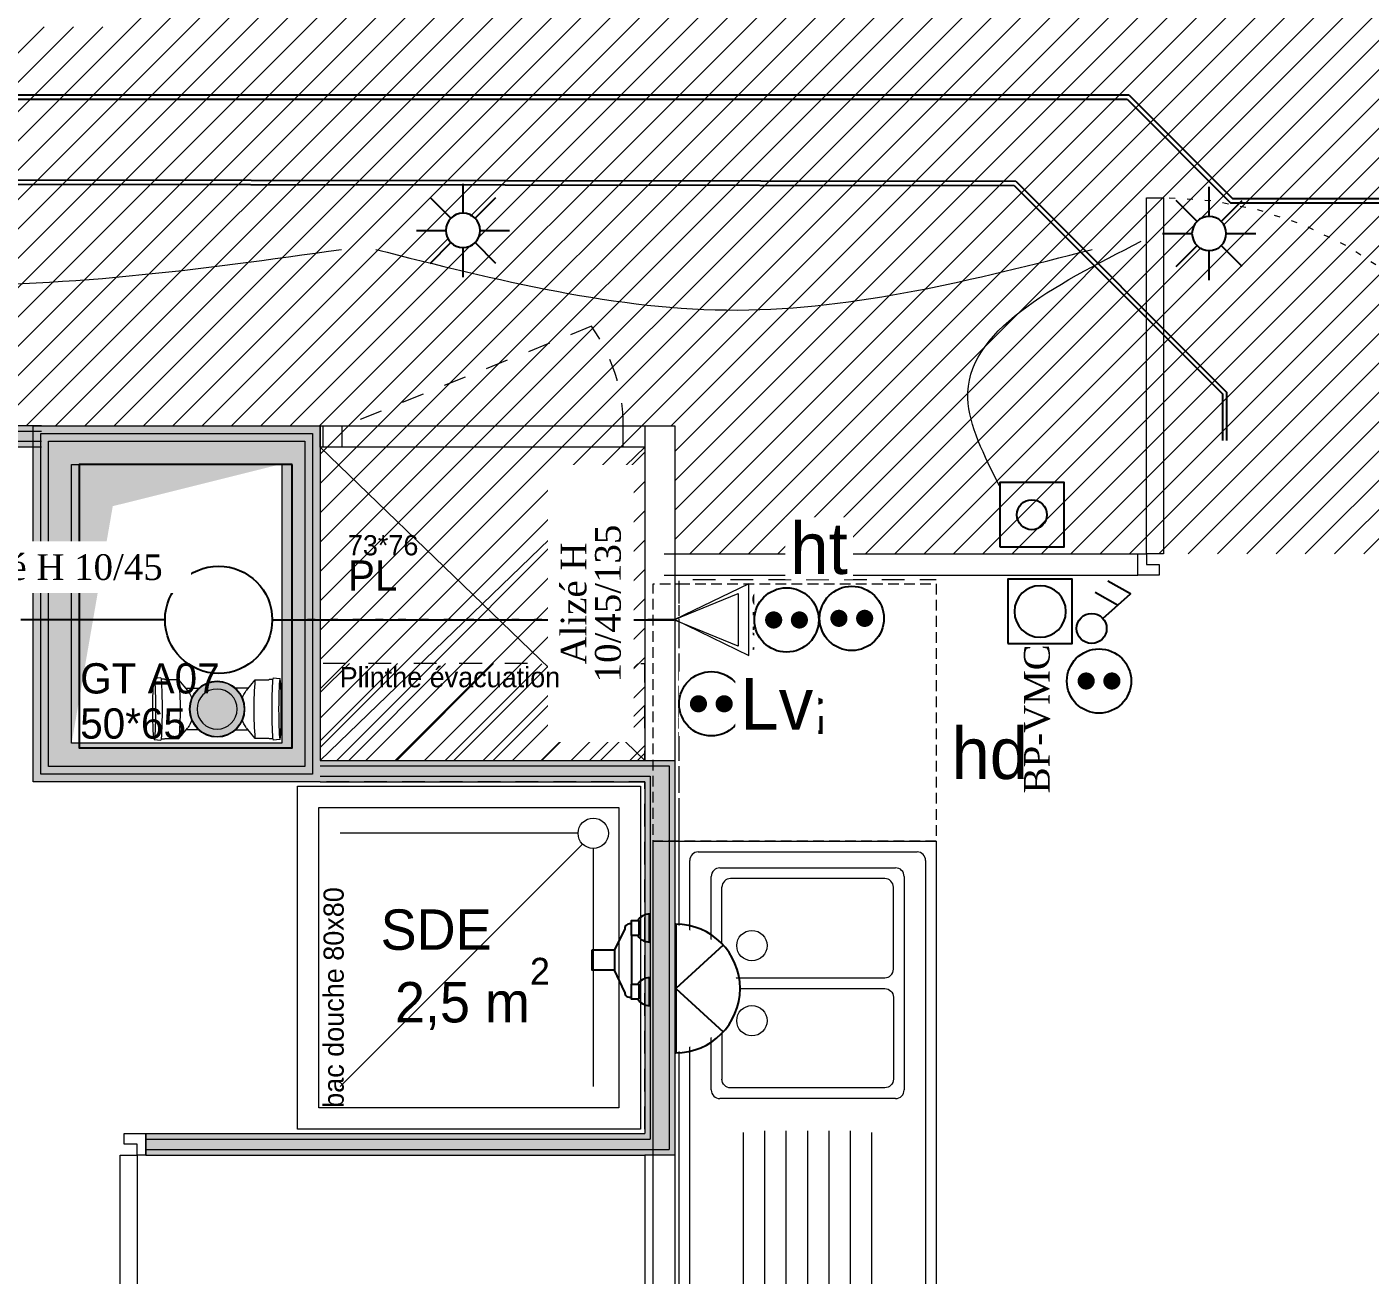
# Model space of a CAD drawing. Header units: centimetres. Extents: x 2666 to 9670, y 1889 to 5633.
# Drawn here: x 6784.5 to 7097.7, y 3843.4 to 4134.4 of the extents above; entities that cross this region are included whole.
import ezdxf

# ---------------------------------------------------------------- set-up
doc = ezdxf.new("R2010")
doc.units = ezdxf.units.CM
doc.header["$LTSCALE"] = 12.7
for name, pattern in [('ISO-03', [3, 1.2, -1.8]), ('Style de ligne -1', [0.83328, 0.41656, -0.41672]), ('Style de ligne -11', [0.694444, 0.41656, -0.277884]), ('Style de ligne -13', [0.295276, 0.19685, -0.098425]), ('Style de ligne -18', [0.328084, 0.109361, -0.218723]), ('Style de ligne -5', [0.41656, 0.13885, -0.27771]), ('VW-01', [0.83312, 0.41656, -0.41656])]:
    doc.linetypes.add(name, pattern=pattern)
for name, color, linetype, lineweight in [('B amÈnagement intÈrieur', 7, 'Continuous', 5), ('B aménagement intérieur', 7, 'Continuous', 5), ('B Faux plafonds', 7, 'Continuous', 5), ('B GÈnÈral', 7, 'Continuous', 5), ('B Général', 7, 'Continuous', 5), ('C ANNOTATIONS-prestations', 7, 'Continuous', 5), ('C ANNOTATIONS-prestations-1', 7, 'Continuous', 5), ('C ANNOTATIONS-texte', 7, 'Continuous', 5), ('C ANNOTATIONS-texte surfaces', 7, 'Continuous', 5), ('F REMPLISSAGE-vert clair', 7, 'Continuous', 13), ('F REMPLISSAGE-vert clair-1', 7, 'Continuous', 5), ('F REMPLISSAGE-vert foncÈ', 7, 'Continuous', 5), ('F REMPLISSAGE-vert foncé', 7, 'Continuous', 13), ('prlm-ELEC-CFO', 1, 'Continuous', 25)]:
    doc.layers.add(name, color=color, linetype=linetype, lineweight=lineweight)
doc.layers.add('B faience', color=7, linetype='Style de ligne -11', lineweight=13, true_color=0x0040ff)
doc.layers.add('C ANNOTATIONS-textes-numérotation gaine', color=7, linetype='ISO-03', lineweight=5, true_color=0xdd0000)
for name, color, linetype in [('prlm-CHAUFF', 4, 'Continuous'), ('prlm-EAU-CHU', 42, 'Continuous'), ('prlm-EAU-EUEV', 25, 'Continuous'), ('prlm-GT', 242, 'Continuous'), ('prlm-MOD', 64, 'Continuous'), ('prlm-VMC', 93, 'Continuous')]:
    doc.layers.add(name, color=color, linetype=linetype)
doc.styles.add('Eurostile', font='')
doc.styles.add('prlm-elec-cfo', font='comic.ttf', dxfattribs={"height": 12})
doc.styles.add('prlm-vmc', font='pala.ttf', dxfattribs={"height": 14})
doc.styles.get('Eurostile').set_extended_font_data('Eurostile')

# ---------------------------------------------------------------- blocks, each defined once
blk = doc.blocks.new('Groupe-28-1')
at = {"layer": 'B Général', "color": 7, "linetype": 'VW-01', "lineweight": 5, "flags": 128}
blk.add_lwpolyline([(6794.89, 4032.39), (6843.89, 4032.39), (6843.89, 3967.39), (6794.89, 3967.39)], close=True, dxfattribs=at)
at = {"layer": 'C ANNOTATIONS-textes-numérotation gaine', "color": 7, "insert": (6796.89, 3986.04), "char_height": 7.059, "width": 46, "attachment_point": 1, "line_spacing_factor": 0.894142, "style": 'Eurostile'}
blk.add_mtext('GT A07\\P50*65', dxfattribs=at)
blk = doc.blocks.new('xi.bp-vmc-cui')
at = {"layer": 'prlm-VMC', "color": 0, "linetype": 'ByBlock', "lineweight": -2, "flags": 128}
blk.add_lwpolyline([(-7.5, 7.5), (7.5, 7.5), (7.5, -7.5), (-7.5, -7.5)], close=True, dxfattribs=at)
at = {"layer": 'prlm-VMC', "color": 0, "linetype": 'ByBlock', "lineweight": -2}
blk.add_circle((0, 0), 6, dxfattribs=at)
blk = doc.blocks.new('xi.be')
at = {"layer": 'prlm-VMC', "color": 0, "linetype": 'ByBlock', "lineweight": 5, "flags": 128}
blk.add_lwpolyline([(-6.17, -15), (6.17, -15), (0, 0)], close=True, dxfattribs=at)
at = {"layer": 'prlm-VMC', "color": 0, "linetype": 'ByBlock', "lineweight": 5}
blk.add_solid([(0, -1), (5.17, -14), (-5.17, -14), (0, -1)], dxfattribs=at)
blk = doc.blocks.new('xi.cceu3')
at = {"layer": 'prlm-EAU-CHU', "color": 0, "lineweight": 13}
for p, q in [((-14.67, 7.11), (-13.12, 7.25)), ((-13.03, 6.94), (-13.12, 7.25)), ((-13.03, 6.97), (-12.22, 6.97)), ((-12.22, 6.97), (-12.09, 6.85)), ((-12.09, 6.85), (-8.92, 6.85)), ((-8.91, 6.84), (-6.83, 4.34)), ((8.91, 6.84), (6.83, 4.34)), ((12.09, 6.85), (8.92, 6.85)), ((12.22, 6.97), (12.09, 6.85)), ((13.03, 6.97), (12.22, 6.97)), ((13.03, 6.94), (13.12, 7.25)), ((14.67, 7.11), (13.12, 7.25)), ((-4.09, 4.87), (-7.27, 4.87)), ((4.09, 4.87), (7.27, 4.87)), ((-6.83, -4.34), (-8.91, -6.84)), ((-7.27, -4.87), (-4.09, -4.87)), ((7.27, -4.87), (4.09, -4.87)), ((6.83, -4.34), (8.91, -6.84)), ((-13.12, -7.25), (-14.67, -7.11)), ((-13.12, -7.25), (-13.03, -6.97)), ((-12.22, -6.97), (-13.03, -6.97)), ((-12.09, -6.85), (-12.22, -6.97)), ((-8.92, -6.85), (-12.09, -6.85)), ((8.92, -6.85), (12.09, -6.85)), ((12.09, -6.85), (12.22, -6.97)), ((12.22, -6.97), (13.03, -6.97)), ((13.12, -7.25), (13.03, -6.97)), ((13.12, -7.25), (14.67, -7.11))]:
    blk.add_line(p, q, dxfattribs=at)
for radius in [6.36, 4.67]:
    blk.add_circle((0, 0), radius, dxfattribs=at)
for centre, radius, start, end in [((-119.65, 0.01), 106.84, 356.2523, 3.719), ((-87.18, 0), 78.56, 354.9975, 5.0025), ((87.18, 0), 78.56, 174.9975, 185.0025), ((119.65, 0.01), 106.84, 176.281, 183.7477), ((-11.68, 0.73), 6.05, 16.1332, 36.5542), ((11.68, 0.73), 6.05, 143.4458, 163.8668), ((-11.68, -0.73), 6.05, 323.4458, 343.8668), ((11.68, -0.73), 6.05, 196.1332, 216.5542)]:
    blk.add_arc(centre, radius, start, end, dxfattribs=at)
at = {"layer": 'prlm-EAU-CHU', "color": 0, "lineweight": 13, "extrusion": (0, 0, -1)}
blk.add_ellipse((-14.67, 0), major_axis=(0, 7.1), ratio=0.043635, dxfattribs=at)
at = {"layer": 'prlm-EAU-CHU', "color": 0, "lineweight": 13}
blk.add_ellipse((14.67, 0), major_axis=(0, 7.1), ratio=0.043635, dxfattribs=at)
blk = doc.blocks.new('xi.chu')
at = {"layer": 'prlm-EAU-EUEV', "linetype": 'ByBlock', "lineweight": 5}
blk.add_hatch(color=0, dxfattribs=at).paths.add_polyline_path([(6.5, 0, 1), (-6.5, 0, 1)])
at = {"layer": 'prlm-EAU-EUEV', "color": 0, "linetype": 'ByBlock', "lineweight": 5}
blk.add_circle((0, 0), 6.5, dxfattribs=at)
blk = doc.blocks.new('xi.dchrob')
at = {"layer": 'prlm-MOD', "color": 161}
for p, q in [((8.16, -2.3), (8.16, 2.3)), ((13.38, 1.16), (13.38, -1.16))]:
    blk.add_line(p, q, dxfattribs=at)
for points in [[(0, 10.66), (0, 4.16)], [(5.77, 7.56), (8.16, 2.38)], [(4.19, -5.66), (4.19, 5.66)], [(5.77, -7.26), (8.16, -2.37)], [(0, -4.16), (0, -10.66)]]:
    blk.add_lwpolyline(points, dxfattribs=at)
for points in [[(2.5, 9.16), (4.19, 9.16), (4.19, 5.66), (2.5, 5.66)], [(13.38, -2.37), (8.16, -2.37), (8.16, 2.38), (13.38, 2.38)], [(2.5, -5.66), (4.19, -5.66), (4.19, -9.16), (2.5, -9.16)]]:
    blk.add_lwpolyline(points, close=True, dxfattribs=at)
for centre, radius, start, end in [((0, 7.41), 3.25, 32.579, 90), ((4.65, 7.56), 1.13, 0, 114.0743), ((0, 7.41), 3.25, 270, 327.421), ((0, -7.41), 3.25, 32.579, 90), ((0, -7.41), 3.25, 270, 327.421), ((4.65, -7.26), 1.13, 245.9257, 360)]:
    blk.add_arc(centre, radius, start, end, dxfattribs=at)
blk = doc.blocks.new('xi.SPOT')
at = {"color": 0, "lineweight": 5}
blk.add_wipeout([(-4, 0), (-2.83, -2.83), (0, -4), (2.83, -2.83), (4, 0), (2.83, 2.83), (0, 4), (-2.83, 2.83)], dxfattribs=at).dxf.layer = 'prlm-ELEC-CFO'
at = {"layer": 'prlm-ELEC-CFO', "color": 0, "linetype": 'ByBlock', "lineweight": -2, "flags": 128}
for points in [[(0, 10.88), (0, 4)], [(-7.69, 7.69), (-2.83, 2.83)], [(7.69, 7.69), (2.83, 2.83)], [(-10.88, 0), (-4, 0)], [(4, 0), (10.88, 0)], [(-2.83, -2.83), (-7.69, -7.69)], [(2.83, -2.83), (7.69, -7.69)], [(0, -4), (0, -10.88)]]:
    blk.add_lwpolyline(points, dxfattribs=at)
at = {"layer": 'prlm-ELEC-CFO', "color": 0, "linetype": 'ByBlock', "lineweight": -2}
blk.add_circle((0, 0), 4, dxfattribs=at)
blk = doc.blocks.new('xi.BP')
at = {"layer": 'prlm-ELEC-CFO', "color": 0, "flags": 128}
blk.add_lwpolyline([(-7.5, -7.5), (7.5, -7.5), (7.5, 7.5), (-7.5, 7.5)], close=True, dxfattribs=at)
at = {"layer": 'prlm-ELEC-CFO', "color": 0}
blk.add_circle((0, 0), 3.5, dxfattribs=at)
blk = doc.blocks.new('xi.ECAP')
at = {"color": 0}
blk.add_wipeout([(-15, 0), (-10.13, 11.06), (0, 15), (10.13, 11.06), (15, 0)], dxfattribs=at).dxf.layer = 'prlm-ELEC-CFO'
at = {"layer": 'prlm-ELEC-CFO', "color": 0, "linetype": 'ByBlock', "lineweight": -2, "flags": 128}
blk.add_lwpolyline([(15, 0, 1), (-15, 0)], format="xyb", close=True, dxfattribs=at)
at = {"layer": 'prlm-ELEC-CFO', "color": 0}
blk.add_lwpolyline([(-10.13, 11.06), (0, 0), (10.13, 11.06)], dxfattribs=at)
blk = doc.blocks.new('xi.DA')
at = {"layer": 'prlm-ELEC-CFO', "color": 0}
for points in [[(0.61, -1.67), (7.04, 4.05), (1.81, 7.01)], [(4.05, 1.39), (-1.17, 4.34)]]:
    blk.add_lwpolyline(points, dxfattribs=at)
blk.add_circle((-2, -4), 3.5, dxfattribs=at)
blk = doc.blocks.new('xi.PCHD')
at = {"color": 0, "lineweight": 5}
blk.add_wipeout([(-7.5, -7.5), (7.5, -7.5), (7.5, 7.5), (-7.5, 7.5)], dxfattribs=at).dxf.layer = 'prlm-ELEC-CFO'
at = {"layer": 'prlm-ELEC-CFO', "color": 0, "linetype": 'ByBlock', "lineweight": 5, "const_width": 2}
for points in [[(-4, 0, 1), (-2, 0, 1)], [(2, 0, 1), (4, 0, 1)]]:
    blk.add_lwpolyline(points, format="xyb", close=True, dxfattribs=at)
at = {"layer": 'prlm-ELEC-CFO', "color": 0, "linetype": 'ByBlock', "lineweight": -2}
blk.add_circle((0, 0), 7.5, dxfattribs=at)
blk = doc.blocks.new('xi.PCHT')
at = {"color": 0, "lineweight": 5}
blk.add_wipeout([(-7.5, -7.5), (7.5, -7.5), (7.5, 7.5), (-7.5, 7.5)], dxfattribs=at).dxf.layer = 'prlm-ELEC-CFO'
at = {"layer": 'prlm-ELEC-CFO', "color": 0, "linetype": 'ByBlock', "lineweight": 5, "const_width": 2}
for points in [[(-4, 0, 1), (-2, 0, 1)], [(2, 0, 1), (4, 0, 1)]]:
    blk.add_lwpolyline(points, format="xyb", close=True, dxfattribs=at)
at = {"layer": 'prlm-ELEC-CFO', "color": 0, "linetype": 'ByBlock', "lineweight": -2}
blk.add_circle((0, 0), 7.5, dxfattribs=at)
blk = doc.blocks.new('xi.LV')
at = {"color": 0, "lineweight": 5}
blk.add_wipeout([(-7.5, -7.5), (7.5, -7.5), (7.5, 7.5), (-7.5, 7.5)], dxfattribs=at).dxf.layer = 'prlm-ELEC-CFO'
at = {"layer": 'prlm-ELEC-CFO', "color": 0, "linetype": 'ByBlock', "lineweight": 5, "const_width": 2}
for points in [[(-4, 0, 1), (-2, 0, 1)], [(2, 0, 1), (4, 0, 1)]]:
    blk.add_lwpolyline(points, format="xyb", close=True, dxfattribs=at)
at = {"layer": 'prlm-ELEC-CFO', "color": 0, "linetype": 'ByBlock', "lineweight": -2}
blk.add_circle((0, 0), 7.5, dxfattribs=at)
blk = doc.blocks.new('Evier 120.60 RSH')
at = {"layer": 'B Général', "color": 7, "linetype": 'Continuous', "lineweight": 5}
for p, q in [((-55.5, -2.5), (55.5, -2.5)), ((-57.5, -55.5), (-57.5, -4.5)), ((57.5, -4.5), (57.5, -55.5)), ((2, -7.53), (51.79, -7.53)), ((0, -50.5), (0, -9.53)), ((18.98, -10), (18.98, -10)), ((53.79, -9.53), (53.79, -50.5)), ((-52.12, -15), (-7.88, -15)), ((-52.5, -20), (-7.5, -20)), ((-52.5, -25), (-7.5, -25)), ((-52.5, -30), (-7.5, -30)), ((-52.5, -35), (-7.5, -35)), ((-52.5, -40), (-7.5, -40)), ((25.65, -43.33), (25.65, -43.33)), ((-52.12, -45), (-7.88, -45)), ((9.17, -50), (9.17, -50)), ((51.79, -52.5), (2, -52.5)), ((55.5, -57.5), (-55.5, -57.5))]:
    blk.add_line(p, q, dxfattribs=at)
at = {"layer": 'B Général', "color": 7, "linetype": 'Continuous', "lineweight": 5, "flags": 128}
blk.add_lwpolyline([(-60, 0), (-60, 6), (60, 6), (60, 0)], dxfattribs=at)
blk.add_lwpolyline([(-60, 0), (60, 0), (60, -60), (-60, -60)], close=True, dxfattribs=at)
for points in [[(25.65, -12), (25.65, -48, -0.414212), (23.65, -50), (4.5, -50, -0.198914), (3.09, -49.41, -0.198914), (2.5, -48), (2.5, -12, -0.414214), (4.5, -10)], [(25.65, -12, 0.414212), (23.65, -10), (4.45, -10)], [(28.15, -12), (28.15, -48, 0.414212), (30.15, -50), (49.29, -50, 0.198914), (50.71, -49.41, 0.198914), (51.29, -48), (51.29, -12, 0.414214), (49.29, -10)], [(28.15, -12, -0.414212), (30.15, -10), (49.34, -10)]]:
    blk.add_lwpolyline(points, format="xyb", dxfattribs=at)
at = {"layer": 'B Général', "color": 7, "linetype": 'Continuous', "lineweight": 5}
for centre, start, end in [((-55.5, -4.5), 90, 180), ((55.5, -4.5), 0, 90), ((2, -9.53), 90, 180), ((51.79, -9.53), 0, 90), ((2, -50.5), 180, 270), ((51.79, -50.5), 270, 0), ((-55.5, -55.5), 180, 270), ((55.5, -55.5), 270, 0)]:
    blk.add_arc(centre, 2, start, end, dxfattribs=at)
for centre in [(18.15, -17), (35.65, -17)]:
    blk.add_ellipse(centre, major_axis=(3.54, 0), ratio=1, dxfattribs=at)
blk = doc.blocks.new('Lave Vaisselle')
at = {"layer": 'B Général', "color": 7, "linetype": 'Style de ligne -13', "lineweight": 5, "flags": 128}
blk.add_lwpolyline([(-30, 30), (-30, 36), (30, 36), (30, 30)], dxfattribs=at)
blk.add_lwpolyline([(-30, 30), (30, 30), (30, -30), (-30, -30)], close=True, dxfattribs=at)
at = {"layer": 'B Général', "color": 7, "insert": (0, 0), "char_height": 7.059, "attachment_point": 5, "line_spacing_factor": 0.894142, "style": 'Eurostile'}
blk.add_mtext('LV', dxfattribs=at)
blk = doc.blocks.new('VMC')
at = {"layer": 'B Général', "color": 7, "linetype": 'Style de ligne -1', "lineweight": 13}
blk.add_line((0, 10.77), (0, 17), dxfattribs=at)
at = {"layer": 'B Général', "color": 250, "linetype": 'Continuous', "lineweight": 5, "true_color": 0x444444, "flags": 128}
blk.add_lwpolyline([(0, 10.77), (-8.34, -6.52), (8.34, -6.52)], close=True, dxfattribs=at)
at = {"layer": 'C ANNOTATIONS-prestations', "insert": (-7.15, -7.39), "char_height": 4.706, "attachment_point": 1, "line_spacing_factor": 0.894142, "style": 'Eurostile'}
blk.add_mtext('VMC', dxfattribs=at)
blk = doc.blocks.new('Bac douche 80.80')
at = {"layer": 'B faience', "lineweight": 18, "flags": 128}
blk.add_lwpolyline([(-41, -40), (40, -40), (40, 41)], dxfattribs=at)
at = {"layer": 'B Général', "color": 7, "linetype": 'Continuous', "lineweight": 5}
for p, q in [((25.5, -25.5), (-31, 31)), ((28, -24.46), (28, 31)), ((24.46, -28), (-31, -28))]:
    blk.add_line(p, q, dxfattribs=at)
at = {"layer": 'B Général', "color": 7, "linetype": 'Continuous', "lineweight": 5, "flags": 128}
for points in [[(-41, 41), (39, 41), (39, -39), (-41, -39)], [(-36, 36), (34, 36), (34, -34), (-36, -34)]]:
    blk.add_lwpolyline(points, close=True, dxfattribs=at)
at = {"layer": 'B Général', "color": 7, "linetype": 'Continuous', "lineweight": 5}
blk.add_circle((28, -28), 3.54, dxfattribs=at)
at = {"layer": 'C ANNOTATIONS-prestations', "color": 7, "insert": (-36, 32.51), "char_height": 4.706, "width": 70, "attachment_point": 4, "line_spacing_factor": 0.894142, "style": 'Eurostile'}
blk.add_mtext('bac douche 80x80', dxfattribs=at)

msp = doc.modelspace()

# ---------------------------------------------------------------- hatches: boundary and pattern name
at = {"layer": 'B Faux plafonds', "linetype": 'Continuous', "lineweight": 5, "true_color": 0xaaaaaa}
h = msp.add_hatch(dxfattribs=at)
h.set_pattern_fill('F_P__SOFFITE', color=253, style=0, pattern_type=2)
h.set_pattern_definition([(45, (6912.988, 3882.9744), (-3.527778, 3.30729), [])])
h.paths.add_polyline_path([(6852.89, 3963.39), (6928.53, 3963.39), (6928.53, 4041.39), (6935.53, 4041.39), (6935.53, 4011.55), (7146.53, 4011.55), (7146.53, 4144.01), (7120.2, 4144.01), (7120.2, 4209.12), (6805.89, 4209.12), (6805.89, 4134.39), (6456.27, 4134.39), (6456.27, 3824.39), (6576.26, 3824.39), (6576.27, 4014.39), (6696.27, 4014.39), (6696.27, 4041.39), (6696.34, 4041.39), (6696.34, 4041.39), (6852.89, 4041.39)])
at = {"layer": 'B GÈnÈral', "linetype": 'Continuous', "lineweight": 0, "true_color": 0xc0dcc0}
for points in [[(6934.23, 3962.09), (6935.53, 3963.39), (6852.89, 3963.39), (6852.89, 3958.39), (6928.53, 3958.39), (6929.83, 3959.69)], [(6934.23, 3872.69), (6935.53, 3871.39), (6935.53, 3963.39), (6934.23, 3962.09), (6929.83, 3959.69), (6928.53, 3958.39), (6928.53, 3876.39), (6929.83, 3875.09)], [(6929.83, 3875.09), (6928.53, 3876.39), (6812.18, 3876.39), (6812.18, 3871.39), (6935.53, 3871.39), (6934.23, 3872.69)]]:
    msp.add_hatch(color=9, dxfattribs=at).paths.add_polyline_path(points)
at = {"layer": 'C ANNOTATIONS-prestations-1', "linetype": 'Continuous', "lineweight": 18, "true_color": 0x729900}
h = msp.add_hatch(dxfattribs=at)
h.set_pattern_fill('ANSI31_2', color=64, style=0, pattern_type=2)
h.set_pattern_definition([(45, (0, 0), (-5.61266, 5.61266), [])])
h.paths.add_polyline_path([(6852.89, 3986.01), (6852.89, 3963.39), (6928.53, 3963.39), (6928.53, 3985.9)])

# ---------------------------------------------------------------- linework, layer by layer
at = {"layer": 'B amÈnagement intÈrieur', "color": 9, "linetype": 'Continuous', "true_color": 0xc0dcc0}
for points in [[(6794.89, 4032.39), (6785.89, 4041.39), (6843.89, 4032.39), (6852.89, 4041.39)], [(6794.89, 3967.39), (6785.89, 3958.39), (6794.89, 4032.39), (6785.89, 4041.39)], [(6843.89, 3967.39), (6852.89, 3958.39), (6843.89, 4032.39), (6852.89, 4041.39)], [(6785.89, 3958.39), (6852.89, 3958.39), (6794.89, 3967.39), (6843.89, 3967.39)]]:
    msp.add_solid(points, dxfattribs=at)
at = {"layer": 'B amÈnagement intÈrieur', "color": 254, "linetype": 'Continuous', "true_color": 0xd6d6d6}
msp.add_solid([(6804.49, 4022.65), (6843.53, 4032.39), (6794.89, 3967.39), (6794.89, 4032.39)], dxfattribs=at)
at = {"layer": 'B aménagement intérieur', "color": 7, "linetype": 'Continuous', "lineweight": 13}
for p, q in [((6785.89, 4041.39), (6852.89, 4041.39)), ((6785.89, 3958.39), (6785.89, 4041.39)), ((6852.89, 4041.39), (6852.89, 3963.39)), ((6794.89, 4032.39), (6843.89, 4032.39)), ((6794.89, 3967.39), (6794.89, 4032.39)), ((6843.89, 4032.39), (6843.89, 3967.39)), ((6843.89, 3967.39), (6794.89, 3967.39)), ((6852.89, 3958.39), (6785.89, 3958.39))]:
    msp.add_line(p, q, dxfattribs=at)
at = {"layer": 'B aménagement intérieur', "color": 7, "linetype": 'Style de ligne -5', "lineweight": 5}
msp.add_line((6931.03, 3996.21), (6846.53, 3996.21), dxfattribs=at)
at = {"layer": 'B faience', "flags": 128}
msp.add_lwpolyline([(6936.53, 3823.55), (6936.53, 4005.55), (6996.53, 4005.55)], dxfattribs=at)
at = {"layer": 'B GÈnÈral', "color": 9, "linetype": 'Continuous', "true_color": 0xc0dcc0}
msp.add_solid([(6701.26, 4036.39), (6787.89, 4036.39), (6696.26, 4041.39), (6787.89, 4041.39)], dxfattribs=at)
at = {"layer": 'B Général', "color": 7, "linetype": 'VW-01', "lineweight": 5}
msp.add_line((6916.12, 4064.59), (6858.53, 4041.39), dxfattribs=at)
at = {"layer": 'B Général', "color": 98, "linetype": 'Continuous', "lineweight": 13, "true_color": 0x004400}
for p, q in [((6787.89, 4041.39), (6696.26, 4041.39)), ((6787.89, 4041.39), (6787.89, 4041.39)), ((6787.89, 4036.39), (6701.26, 4036.39)), ((6852.89, 3963.39), (6928.53, 3963.39)), ((6935.53, 3963.39), (6935.53, 3871.39)), ((6852.89, 3958.39), (6928.53, 3958.39)), ((6928.53, 3958.39), (6928.53, 3876.39)), ((6812.18, 3876.39), (6928.53, 3876.39)), ((6812.18, 3871.39), (6812.18, 3876.39)), ((6812.18, 3871.39), (6928.53, 3871.39))]:
    msp.add_line(p, q, dxfattribs=at)
at = {"layer": 'B Général', "color": 7, "linetype": 'Continuous', "lineweight": 5}
for p, q in [((6928.53, 4041.39), (6928.53, 3963.39)), ((6928.53, 4041.39), (6935.53, 4041.39)), ((6935.53, 4041.39), (6935.53, 3963.39)), ((6928.53, 3963.39), (6852.89, 4036.39)), ((6852.89, 3963.39), (6928.53, 4036.39)), ((6933.03, 4011.55), (7043.53, 4011.55)), ((7043.53, 4006.55), (7043.53, 4011.55)), ((6933.03, 4006.55), (7043.53, 4006.55)), ((6928.53, 3871.39), (6928.53, 3551.39)), ((6935.53, 3871.39), (6935.53, 3551.39))]:
    msp.add_line(p, q, dxfattribs=at)
at = {"layer": 'B Général', "color": 7, "linetype": 'Continuous', "lineweight": 13}
for p, q in [((6933.03, 4011.55), (7043.53, 4011.55)), ((6933.03, 4006.55), (7043.53, 4006.55))]:
    msp.add_line(p, q, dxfattribs=at)
at = {"layer": 'B Général', "flags": 128}
for points in [[(7045.53, 4011.55), (7045.53, 4094.55), (7049.53, 4094.55), (7049.53, 4011.55)], [(6810.18, 3871.39), (6810.18, 3788.39), (6806.18, 3788.39), (6806.18, 3871.39)]]:
    msp.add_lwpolyline(points, close=True, dxfattribs=at)
at = {"layer": 'B Général', "linetype": 'Style de ligne -18', "lineweight": 5, "flags": 128}
msp.add_lwpolyline([(7134.53, 4011.55), (7133.81, 4022.39), (7131.64, 4033.04), (7128.06, 4043.32), (7123.14, 4053.05), (7116.97, 4062.08), (7109.64, 4070.24), (7101.28, 4077.4), (7092.03, 4083.43), (7082.06, 4088.24), (7071.53, 4091.73), (7060.63, 4093.84), (7049.53, 4094.55)], dxfattribs=at)
at = {"layer": 'B Général', "color": 7, "linetype": 'Continuous', "lineweight": 5, "flags": 128}
for points in [[(6852.89, 4036.39), (6852.89, 4041.39), (6857.89, 4041.39), (6857.89, 4036.39)], [(6923.53, 4036.39), (6923.53, 4041.39), (6928.53, 4041.39), (6928.53, 4036.39)], [(7043.53, 4011.55), (7045.53, 4011.55), (7045.53, 4009.05), (7048.53, 4009.05), (7048.53, 4006.55), (7043.53, 4006.55)], [(6812.18, 3871.39), (6810.18, 3871.39), (6810.18, 3873.89), (6807.18, 3873.89), (6807.18, 3876.39), (6812.18, 3876.39)]]:
    msp.add_lwpolyline(points, close=True, dxfattribs=at)
at = {"layer": 'B Général', "color": 252, "linetype": 'Continuous', "lineweight": 5, "true_color": 0x888888, "flags": 128}
msp.add_lwpolyline([(6853.53, 4036.39), (6853.53, 4041.39), (6928.53, 4041.39), (6928.53, 4036.39)], close=True, dxfattribs=at)
at = {"layer": 'B Général', "color": 7, "linetype": 'VW-01', "lineweight": 5}
msp.add_arc((6883.53, 4041.39), 40, 0, 35.4477, dxfattribs=at)
at = {"layer": 'C ANNOTATIONS-prestations', "color": 7, "linetype": 'VW-01', "lineweight": 13, "flags": 128}
msp.add_lwpolyline([(6852.89, 3986.01), (6852.89, 3963.39), (6928.53, 3963.39), (6928.53, 3985.9), (6852.89, 3986.01), (6852.89, 3986.01), (6852.89, 3986.01)], close=True, dxfattribs=at)
at = {"layer": 'F REMPLISSAGE-vert clair'}
for p, q in [((6787.89, 4040.09), (6697.56, 4040.09)), ((6787.89, 4037.69), (6699.96, 4037.69)), ((6787.69, 4039.59), (6851.09, 4039.59)), ((6787.69, 3960.19), (6787.69, 4039.59)), ((6789.49, 4037.79), (6849.29, 4037.79)), ((6789.49, 3961.99), (6789.49, 4037.79)), ((6849.29, 4037.79), (6849.29, 3961.99)), ((6851.09, 4039.59), (6851.09, 3960.19)), ((6851.09, 3960.19), (6787.69, 3960.19)), ((6849.29, 3961.99), (6789.49, 3961.99)), ((6852.89, 3962.09), (6934.23, 3962.09)), ((6852.89, 3959.69), (6929.83, 3959.69)), ((6929.83, 3959.69), (6929.83, 3875.09)), ((6934.23, 3962.09), (6934.23, 3872.69)), ((6812.18, 3875.09), (6929.83, 3875.09)), ((6812.18, 3872.69), (6934.23, 3872.69))]:
    msp.add_line(p, q, dxfattribs=at)
at = {"layer": 'F REMPLISSAGE-vert clair', "color": 7, "linetype": 'Continuous', "lineweight": 13}
for p, q in [((6794.89, 4032.39), (6843.89, 4032.39)), ((6794.89, 3967.39), (6794.89, 4032.39)), ((6843.89, 4032.39), (6843.89, 3967.39)), ((6843.89, 3967.39), (6794.89, 3967.39))]:
    msp.add_line(p, q, dxfattribs=at)
at = {"layer": 'F REMPLISSAGE-vert clair-1', "color": 9, "linetype": 'Continuous', "true_color": 0xc0dcc0}
for points in [[(6699.96, 4037.69), (6787.89, 4037.69), (6697.56, 4040.09), (6787.89, 4040.09)], [(6787.69, 4039.59), (6789.49, 4037.79), (6851.09, 4039.59), (6849.29, 4037.79)], [(6787.69, 3960.19), (6789.49, 3961.99), (6787.69, 4039.59), (6789.49, 4037.79)], [(6789.49, 4037.79), (6794.89, 4032.39), (6849.29, 4037.79), (6843.89, 4032.39)], [(6789.49, 3961.99), (6794.89, 3967.39), (6789.49, 4037.79), (6794.89, 4032.39)], [(6843.89, 3967.39), (6849.29, 3961.99), (6843.89, 4032.39), (6849.29, 4037.79)], [(6849.29, 3961.99), (6851.09, 3960.19), (6849.29, 4037.79), (6851.09, 4039.59)], [(6789.49, 3961.99), (6849.29, 3961.99), (6794.89, 3967.39), (6843.89, 3967.39)], [(6787.69, 3960.19), (6851.09, 3960.19), (6789.49, 3961.99), (6849.29, 3961.99)], [(6929.83, 3959.69), (6934.23, 3962.09), (6852.89, 3959.69), (6852.89, 3962.09)], [(6929.83, 3875.09), (6934.23, 3872.69), (6929.83, 3959.69), (6934.23, 3962.09)], [(6934.23, 3872.69), (6929.83, 3875.09), (6812.18, 3872.69), (6812.18, 3875.09)]]:
    msp.add_solid(points, dxfattribs=at)
at = {"layer": 'F REMPLISSAGE-vert foncÈ', "color": 54, "linetype": 'Continuous', "true_color": 0x99aa00}
for points in [[(6697.56, 4040.09), (6787.89, 4040.09), (6696.26, 4041.39), (6787.89, 4041.39)], [(6785.89, 4041.39), (6787.69, 4039.59), (6852.89, 4041.39), (6851.09, 4039.59)], [(6785.89, 3958.39), (6787.69, 3960.19), (6785.89, 4041.39), (6787.69, 4039.59)], [(6851.09, 3960.19), (6852.89, 3958.39), (6851.09, 4039.59), (6852.89, 4041.39)], [(6701.26, 4036.39), (6787.89, 4036.39), (6699.96, 4037.69), (6787.89, 4037.69)], [(6934.23, 3962.09), (6935.53, 3963.39), (6852.89, 3962.09), (6852.89, 3963.39)], [(6934.23, 3872.69), (6935.53, 3871.39), (6934.23, 3962.09), (6935.53, 3963.39)], [(6785.89, 3958.39), (6852.89, 3958.39), (6787.69, 3960.19), (6851.09, 3960.19)], [(6928.53, 3958.39), (6929.83, 3959.69), (6852.89, 3958.39), (6852.89, 3959.69)], [(6928.53, 3876.39), (6929.83, 3875.09), (6928.53, 3958.39), (6929.83, 3959.69)], [(6929.83, 3875.09), (6928.53, 3876.39), (6812.18, 3875.09), (6812.18, 3876.39)], [(6935.53, 3871.39), (6934.23, 3872.69), (6812.18, 3871.39), (6812.18, 3872.69)]]:
    msp.add_solid(points, dxfattribs=at)
at = {"layer": 'F REMPLISSAGE-vert foncé', "color": 98, "linetype": 'Continuous', "lineweight": 13, "true_color": 0x004400}
for p, q in [((6787.89, 4041.39), (6696.26, 4041.39)), ((6787.89, 4036.39), (6701.26, 4036.39)), ((6852.89, 3963.39), (6928.53, 3963.39)), ((6928.53, 3963.39), (6935.53, 3963.39)), ((6935.53, 3963.39), (6935.53, 3871.39)), ((6852.89, 3958.39), (6928.53, 3958.39)), ((6928.53, 3958.39), (6928.53, 3958.39)), ((6928.53, 3958.39), (6928.53, 3876.39)), ((6812.18, 3876.39), (6928.53, 3876.39)), ((6812.18, 3871.39), (6928.53, 3871.39)), ((6935.53, 3871.39), (6928.53, 3871.39))]:
    msp.add_line(p, q, dxfattribs=at)
at = {"layer": 'F REMPLISSAGE-vert foncé', "color": 7, "linetype": 'Continuous', "lineweight": 13}
for p, q in [((6785.89, 4041.39), (6852.89, 4041.39)), ((6785.89, 3958.39), (6785.89, 4041.39)), ((6852.89, 4041.39), (6852.89, 3963.39)), ((6852.89, 3958.39), (6785.89, 3958.39))]:
    msp.add_line(p, q, dxfattribs=at)
at = {"layer": 'F REMPLISSAGE-vert foncé'}
for p, q in [((6787.89, 4040.09), (6697.56, 4040.09)), ((6787.89, 4037.69), (6699.96, 4037.69)), ((6787.69, 4039.59), (6851.09, 4039.59)), ((6787.69, 3960.19), (6787.69, 4039.59)), ((6851.09, 4039.59), (6851.09, 3960.19)), ((6851.09, 3960.19), (6787.69, 3960.19)), ((6852.89, 3962.09), (6934.23, 3962.09)), ((6852.89, 3959.69), (6929.83, 3959.69)), ((6929.83, 3959.69), (6929.83, 3875.09)), ((6934.23, 3962.09), (6934.23, 3872.69)), ((6812.18, 3875.09), (6929.83, 3875.09)), ((6812.18, 3872.69), (6934.23, 3872.69))]:
    msp.add_line(p, q, dxfattribs=at)
at = {"layer": 'prlm-CHAUFF', "ltscale": 50}
for p, q in [((6309.77, 4118.53), (7041.44, 4118.53)), ((6309.77, 4117.53), (7041.02, 4117.53)), ((7041.02, 4117.53), (7065.15, 4093.4)), ((7041.44, 4118.53), (7065.57, 4094.4)), ((6309.76, 4099.43), (7015.08, 4098.38)), ((6309.76, 4098.43), (7014.66, 4097.38)), ((7014.66, 4097.38), (7063.23, 4048.82)), ((7015.08, 4098.38), (7064.23, 4049.23)), ((7065.57, 4094.4), (7106.46, 4094.4)), ((7065.15, 4093.4), (7106.46, 4093.4)), ((7063.23, 4048.82), (7063.23, 4038)), ((7064.23, 4049.23), (7064.23, 4038))]:
    msp.add_line(p, q, dxfattribs=at)
at = {"layer": 'prlm-ELEC-CFO', "lineweight": 13}
for points in [[(6690.86, 4082.5), (6758.79, 4074.5), (6857.86, 4082.5)], [(7011.27, 4027.41), (7003.87, 4047.75), (7044.31, 4084.41)]]:
    msp.add_spline(points, degree=3, dxfattribs=at)
at = {"layer": 'prlm-GT'}
msp.add_lwpolyline([(6846.29, 4032.34), (6796.65, 4032.34), (6796.65, 3966.34), (6846.29, 3966.34)], close=True, dxfattribs=at)
at = {"layer": 'prlm-VMC'}
for points in [[(6816.68, 3996.16), (6783.03, 3996.16)], [(6841.68, 3996.16), (6935.29, 3996.16)]]:
    msp.add_lwpolyline(points, dxfattribs=at)
msp.add_circle((6829.18, 3996.16), 12.5, dxfattribs=at)

# ---------------------------------------------------------------- block references
at = {"layer": 'B Général', "color": 7, "rotation": 90}
for name, p in [('VMC', (6946.3, 3996.21)), ('Lave Vaisselle', (6966.53, 3974.55)), ('Bac douche 80.80', (6888.53, 3918.39)), ('Evier 120.60 RSH', (6936.53, 3884.55))]:
    msp.add_blockref(name, p, dxfattribs=at)
at = {"layer": 'C ANNOTATIONS-textes-numérotation gaine', "color": 7}
msp.add_blockref('Groupe-28-1', (0, 0), dxfattribs=at)
at = {"layer": 'prlm-EAU-CHU', "xscale": -1, "rotation": 180}
msp.add_blockref('xi.cceu3', (6828.81, 3975.35), dxfattribs=at)
at = {"layer": 'prlm-EAU-EUEV', "xscale": -1, "rotation": 180}
msp.add_blockref('xi.chu', (6828.81, 3975.35), dxfattribs=at)
at = {"layer": 'prlm-ELEC-CFO'}
for name, p in [('xi.BP', (7018.81, 4020.66)), ('xi.DA', (7034.75, 3998.15))]:
    msp.add_blockref(name, p, dxfattribs=at)
at = {"layer": 'prlm-ELEC-CFO', "xscale": -1, "rotation": 180}
msp.add_blockref('xi.bp-vmc-cui', (7020.74, 3998.1), dxfattribs=at)
at = {"layer": 'prlm-MOD', "rotation": 180}
msp.add_blockref('xi.dchrob', (6929.64, 3916.88), dxfattribs=at)
at = {"layer": 'prlm-VMC', "color": 1, "xscale": -1, "rotation": 90}
msp.add_blockref('xi.be', (6935.29, 3996.16), dxfattribs=at)

# ---------------------------------------------------------------- texts
at = {"layer": 'B Général', "insert": (6859.31, 4010), "char_height": 7.059, "attachment_point": 1, "line_spacing_factor": 0.894142, "style": 'Eurostile'}
msp.add_mtext('PL', dxfattribs=at)
at = {"layer": 'C ANNOTATIONS-prestations', "char_height": 4.706, "style": 'Eurostile'}
for s, insert, attachment_point, line_spacing_factor in [('73*76', (6859.31, 4013.51), 4, 0.894142), ('Plinthe évacuation ', (6857.4, 3985.14), 1, 2.986873)]:
    msp.add_mtext(s, dxfattribs=dict(at, insert=insert, attachment_point=attachment_point, line_spacing_factor=line_spacing_factor))
at = {"layer": 'C ANNOTATIONS-texte', "insert": (6879.89, 3919.1), "char_height": 9.412, "attachment_point": 8, "line_spacing_factor": 0.894142, "style": 'Eurostile'}
msp.add_mtext('SDE', dxfattribs=at)
at = {"layer": 'C ANNOTATIONS-texte surfaces', "insert": (6888.36, 3917.36), "char_height": 9.412, "attachment_point": 2, "line_spacing_factor": 0.894142, "style": 'Eurostile'}
msp.add_mtext('2,5 m{\\H0.6667x;\\S2^ ;}', dxfattribs=at)
at = {"layer": 'prlm-ELEC-CFO', "insert": (7016.96, 3955.69), "char_height": 6, "attachment_point": 1, "rotation": 90, "style": 'prlm-vmc'}
msp.add_mtext_dynamic_manual_height_columns('BP-VMC', width=101.1298, gutter_width=50, heights=[0], dxfattribs=at)

# ---------------------------------------------------------------- next in the draw order: block references
at = {"layer": 'prlm-ELEC-CFO', "xscale": -1, "rotation": 180}
for p in [(6886.16, 4086.93), (7060.15, 4086.22)]:
    msp.add_blockref('xi.SPOT', p, dxfattribs=at)
at = {"layer": 'prlm-ELEC-CFO'}
for name, p in [('xi.PCHT', (6961.6, 3996.12)), ('xi.PCHD', (7034.47, 3981.89)), ('xi.LV', (6944.06, 3976.58))]:
    msp.add_blockref(name, p, dxfattribs=at)
at = {"layer": 'prlm-ELEC-CFO', "rotation": 270}
msp.add_blockref('xi.ECAP', (6935.76, 3910.21), dxfattribs=at)

# ---------------------------------------------------------------- next in the draw order: texts
at = {"layer": 'prlm-ELEC-CFO', "lineweight": 20, "char_height": 12, "attachment_point": 5, "line_spacing_factor": 0.8, "style": 'prlm-elec-cfo', "bg_fill": 3, "box_fill_scale": 1.1, "bg_fill_color": 256, "bg_fill_transparency": 0}
for s, insert in [('ht', (6969.18, 4012.76)), ('hd', (7008.99, 3964.96))]:
    msp.add_mtext(s, dxfattribs=dict(at, insert=insert))
at = {"layer": 'prlm-VMC', "ltscale": 25, "insert": (6915.99, 3999.96), "char_height": 6, "width": 58.6147, "attachment_point": 5, "rotation": 90, "line_spacing_factor": 0.8, "style": 'prlm-vmc', "bg_fill": 2}
msp.add_mtext('Alizé H 10/45/135', dxfattribs=at)
at = {"layer": 'prlm-VMC', "ltscale": 25, "insert": (6790.46, 4008.4), "char_height": 6, "width": 58.6147, "attachment_point": 5, "line_spacing_factor": 0.8, "style": 'prlm-vmc', "bg_fill": 2}
msp.add_mtext('Alizé H 10/45', dxfattribs=at)

# ---------------------------------------------------------------- next in the draw order: linework, layer by layer
at = {"layer": 'prlm-ELEC-CFO', "lineweight": 13}
msp.add_spline([(6865.86, 4082.5), (6950.23, 4068.38), (7032.86, 4082.5)], degree=3, dxfattribs=at)

# ---------------------------------------------------------------- next in the draw order: block references
at = {"layer": 'prlm-ELEC-CFO'}
msp.add_blockref('xi.PCHT', (6976.82, 3996.5), dxfattribs=at)

# ---------------------------------------------------------------- next in the draw order: texts
at = {"layer": 'prlm-ELEC-CFO', "lineweight": 20, "insert": (6959.34, 3976.58), "char_height": 12, "attachment_point": 5, "line_spacing_factor": 0.8, "style": 'prlm-elec-cfo', "bg_fill": 3, "box_fill_scale": 1.1, "bg_fill_color": 256, "bg_fill_transparency": 0}
msp.add_mtext('Lv', dxfattribs=at)

doc.saveas('drawing.dxf')
